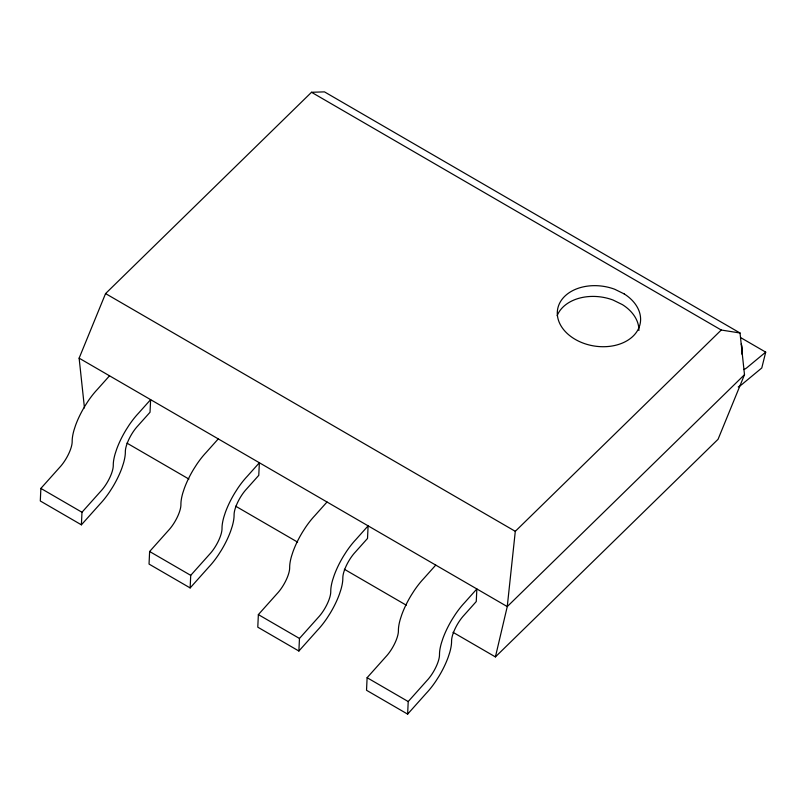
<?xml version="1.0" encoding="UTF-8"?>
<svg xmlns="http://www.w3.org/2000/svg" width="806" height="806" viewBox="0 0 806 806"><rect width="100%" height="100%" fill="white"/><g stroke="black" fill="none" stroke-linecap="round" stroke-linejoin="round"><path stroke-width="1.21" d="M109.525 375.808L97.466 389.308A39.454 12.926 -59.9 0 0 87.914 401.378L84.932 406.053A39.454 12.926 -59.9 0 0 75.522 425.457L74.041 430.001A39.454 12.926 -59.9 0 0 72.177 441.456A19.727 6.468 -59.9 0 1 59.533 467.54L40.874 488.406L40.3 500.979L81.396 524.827L100.055 503.962A39.454 12.926 -59.9 0 0 109.596 491.882L112.578 487.217A39.454 12.926 -59.9 0 0 121.988 467.812L123.469 463.259A39.454 12.926 -59.9 0 0 125.343 451.803A19.727 6.468 -59.9 0 1 137.977 425.729L150.027 412.249L150.621 399.655L138.561 413.156A39.454 12.926 -59.9 0 0 129.02 425.225L126.038 429.9A39.454 12.926 -59.9 0 0 116.628 449.305L115.137 453.849A39.454 12.926 -59.9 0 0 113.273 465.304A19.727 6.468 -59.9 0 1 100.629 491.388L81.98 512.253L81.396 524.827M218.265 438.907L206.205 452.408A39.454 12.926 -59.9 0 0 196.664 464.478L193.682 469.152A39.454 12.926 -59.9 0 0 184.272 488.557L182.781 493.101A39.454 12.926 -59.9 0 0 180.917 504.556A19.727 6.468 -59.9 0 1 168.273 530.63L149.624 551.505L149.039 564.079L190.145 587.927L208.794 567.061A39.454 12.926 -59.9 0 0 218.335 554.981L221.318 550.317A39.454 12.926 -59.9 0 0 230.728 530.912L232.219 526.358A39.454 12.926 -59.9 0 0 234.083 514.903A19.727 6.468 -59.9 0 1 246.727 488.829L258.766 475.349L259.371 462.755L247.301 476.255A39.454 12.926 -59.9 0 0 237.76 488.325L234.778 493A39.454 12.926 -59.9 0 0 225.368 512.404L223.887 516.948A39.454 12.926 -59.9 0 0 222.023 528.404A19.727 6.468 -59.9 0 1 209.379 554.478L190.72 575.353L190.145 587.927M327.014 502.007L314.945 515.508A39.454 12.926 -59.9 0 0 305.403 527.577L302.421 532.242A39.454 12.926 -59.9 0 0 293.011 551.657L291.53 556.2A39.454 12.926 -59.9 0 0 289.666 567.656A19.727 6.468 -59.9 0 1 277.022 593.73L258.363 614.605L257.789 627.179L298.885 651.026L317.544 630.151A39.454 12.926 -59.9 0 0 327.085 618.081L330.067 613.416A39.454 12.926 -59.9 0 0 339.477 594.002L340.958 589.458A39.454 12.926 -59.9 0 0 342.822 578.003A19.727 6.468 -59.9 0 1 355.466 551.929L367.516 538.448L368.11 525.855L356.05 539.355A39.454 12.926 -59.9 0 0 346.509 551.425L343.517 556.1A39.454 12.926 -59.9 0 0 334.117 575.504L332.626 580.048A39.454 12.926 -59.9 0 0 330.762 591.503A19.727 6.468 -59.9 0 1 318.118 617.577L299.469 638.453L298.885 651.026M435.754 565.097L423.694 578.597A39.454 12.926 -59.9 0 0 414.153 590.677L411.171 595.342A39.454 12.926 -59.9 0 0 401.761 614.746L400.27 619.3A39.454 12.926 -59.9 0 0 398.406 630.755A19.727 6.468 -59.9 0 1 385.762 656.83L367.113 677.705L366.529 690.279L407.635 714.126L426.283 693.251A39.454 12.926 -59.9 0 0 435.824 681.181L438.807 676.516A39.454 12.926 -59.9 0 0 448.217 657.102L449.708 652.558A39.454 12.926 -59.9 0 0 451.572 641.102A19.727 6.468 -59.9 0 1 464.216 615.028L476.255 601.548L476.86 588.944L464.79 602.455A39.454 12.926 -59.9 0 0 455.249 614.525L452.267 619.189A39.454 12.926 -59.9 0 0 442.857 638.604L441.376 643.148A39.454 12.926 -59.9 0 0 439.502 654.603A19.727 6.468 -59.9 0 1 426.858 680.677L408.209 701.552L407.635 714.126M495.408 656.91L718.065 439.28L744.502 374.689L740.029 332.999L721.259 330.027L515.296 531.325L507.256 606.586L495.408 656.91L453.022 632.317M740.825 337.704L765.7 352.131L761.781 367.979L744.119 382.598A39.454 12.926 -59.9 0 1 738.225 386.961M84.469 407.957L79.129 358.166L105.566 293.585L311.519 92.277L324.475 91.874L740.029 332.999M744.502 374.689L507.256 606.586L79.129 358.166M765.7 352.131L748.039 366.76A19.727 6.468 -59.9 0 1 743.787 369.541M311.519 92.277L721.259 330.027M105.566 293.585L515.296 531.325M126.975 443.129L188.926 479.076M235.654 506.188L297.605 542.136M344.343 569.248L406.284 605.195M40.874 488.406L81.98 512.253M149.624 551.505L190.72 575.353M258.363 614.605L299.469 638.453M367.113 677.705L408.209 701.552M741.188 344.071A39.454 12.926 -59.9 0 1 741.953 346.258L742.276 349.038A39.454 12.926 -59.9 0 1 741.913 354.207M557.148 315.69A41.912 30.205 9 0 1 612.983 300.003L622.423 304.638A41.912 30.205 9 0 1 638.906 330.49M624.136 293.878L614.686 289.243A41.912 30.205 9 0 0 557.339 314.552A41.912 30.205 9 0 0 618.393 344.515A41.912 30.205 9 0 0 624.136 293.878"/></g></svg>
